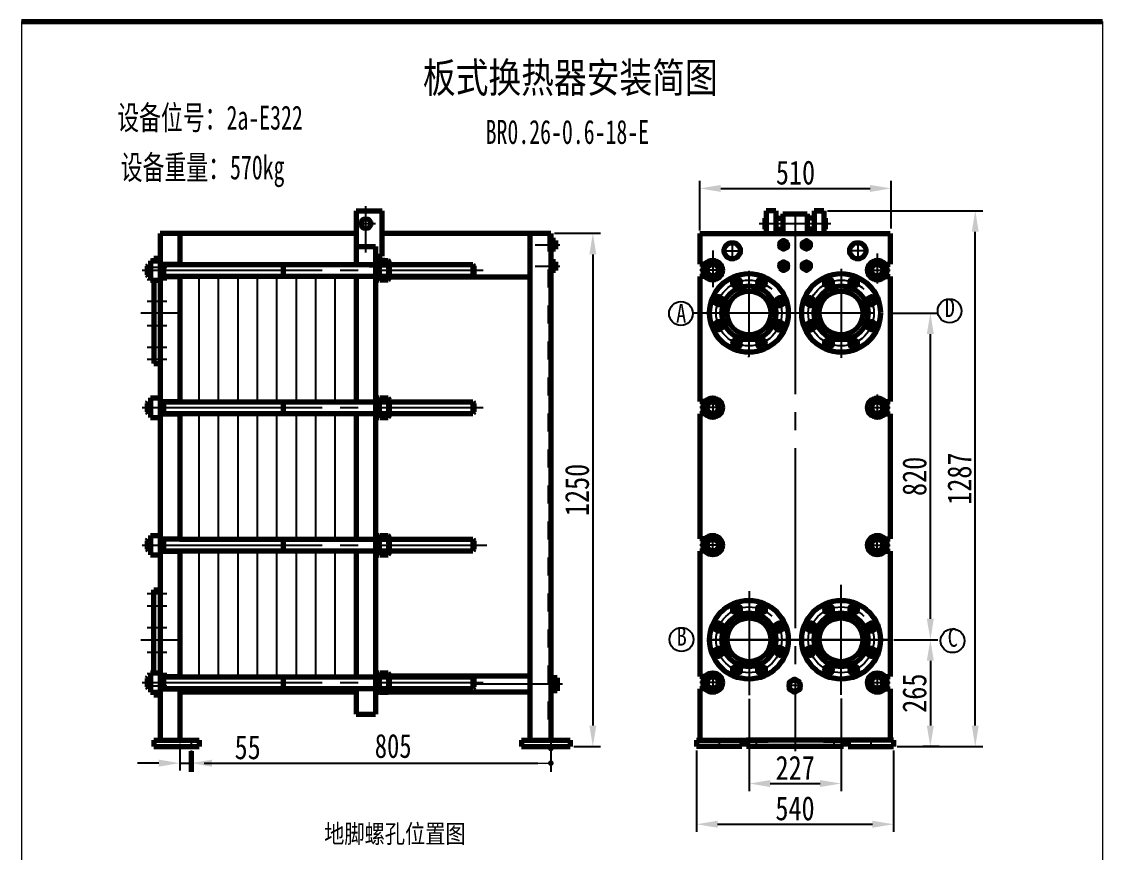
# Model space of a CAD drawing. Header units: millimetres. Extents: x -1351 to 1275, y 768 to 1047.
# Drawn here: x -203.1 to -23.1, y 903.5 to 1041.8 of the extents above; entities that cross this region are included whole.
import ezdxf

# ---------------------------------------------------------------- set-up
doc = ezdxf.new("R2010")
doc.units = ezdxf.units.MM
doc.linetypes.add('EB_DASH', pattern=[6, 3, -3])
doc.linetypes.add('EB_DASHDOT', pattern=[39, 30, -3, 3, -3])
doc.layers.get('0').update_dxf_attribs({"lineweight": 0})
for name, color, linetype, lineweight in [('CAXA0', 7, 'Continuous', 70), ('CAXA1', 1, 'EB_DASHDOT', 25), ('CAXA2', 6, 'EB_DASH', 25), ('CAXA4', 3, 'Continuous', 25)]:
    doc.layers.add(name, color=color, linetype=linetype, lineweight=lineweight)
doc.styles.add('HZTXT', font='TXT.SHX', dxfattribs={"width": 0.8, "bigfont": 'HZTXT.SHX'})
doc.styles.add('UserTxtStyle1', font='TXT.SHX', dxfattribs={"width": 0.75, "bigfont": 'HZTXT.SHX'})
doc.styles.add('标准', font='SIMFANG.TTF', dxfattribs={"width": 0.667})
doc.dimstyles.get("Standard").update_dxf_attribs({"dimtxt": 4, "dimasz": 3.5, "dimexe": 1.25, "dimexo": 0.625, "dimtad": 1, "dimdec": 4, "dimdsep": 46, "dimtxsty": 'HZTXT', "dimcen": 0, "dimclrd": 256, "dimclre": 256, "dimclrt": 256, "dimadec": 0, "dimazin": 0, "dimtfac": 1, "dimtdec": 4, "dimtmove": 0, "dimatfit": 3, "dimfxl": 0, "dimtolj": 1, "dimtzin": 0, "dimarcsym": 0})

# ---------------------------------------------------------------- blocks, each defined once
blk = doc.blocks.new('*D84')
at = {"lineweight": -2}
for p, q in [((-114.35, 1006.58), (-106.72, 1006.58)), ((-107.97, 1003.08), (-107.97, 924.59)), ((-111.11, 921.09), (-106.72, 921.09))]:
    blk.add_line(p, q, dxfattribs=at)
for points in [[(-108.55, 1003.08), (-107.39, 1003.08), (-107.97, 1006.58)], [(-108.55, 924.59), (-107.39, 924.59), (-107.97, 921.09)]]:
    blk.add_solid(points)
at = {"layer": 'Defpoints', "color": 0}
for p in [(-114.97, 1006.58), (-111.73, 921.09), (-107.97, 921.09)]:
    blk.add_point(p, dxfattribs=at)
at = {"insert": (-110.59, 963.84), "char_height": 4, "attachment_point": 5, "rotation": 90, "style": 'HZTXT'}
blk.add_mtext('\\A1;\\fFangSong_GB2312;1250', dxfattribs=at)
blk = doc.blocks.new('*D85')
at = {"lineweight": -2}
for p, q in [((-176.78, 921.55), (-176.78, 917.09)), ((-174.89, 920.47), (-174.89, 917.09)), ((-180.28, 918.34), (-183.78, 918.34)), ((-176.78, 918.34), (-174.89, 918.34)), ((-171.39, 918.34), (-163.03, 918.34))]:
    blk.add_line(p, q, dxfattribs=at)
for points in [[(-180.28, 918.92), (-180.28, 917.75), (-176.78, 918.34)], [(-171.39, 918.92), (-171.39, 917.75), (-174.89, 918.34)]]:
    blk.add_solid(points)
at = {"layer": 'Defpoints', "color": 0}
for p in [(-176.78, 922.17), (-174.89, 921.09), (-174.89, 918.34)]:
    blk.add_point(p, dxfattribs=at)
at = {"insert": (-165.46, 920.96), "char_height": 4, "attachment_point": 5, "style": 'HZTXT'}
blk.add_mtext('\\A1;{\\fFangSong_GB2312|b0|i0|c134|p0;55}', dxfattribs=at)
blk = doc.blocks.new('*D86')
at = {"lineweight": -2}
for p, q in [((-81.92, 929.03), (-81.92, 913.69)), ((-66.63, 929.08), (-66.63, 913.69)), ((-78.42, 914.94), (-70.13, 914.94))]:
    blk.add_line(p, q, dxfattribs=at)
for points in [[(-78.42, 915.52), (-78.42, 914.36), (-81.92, 914.94)], [(-70.13, 915.52), (-70.13, 914.36), (-66.63, 914.94)]]:
    blk.add_solid(points)
at = {"layer": 'Defpoints', "color": 0}
for p in [(-81.92, 929.65), (-66.63, 929.7), (-66.63, 914.94)]:
    blk.add_point(p, dxfattribs=at)
at = {"insert": (-74.27, 917.57), "char_height": 4, "attachment_point": 5, "style": 'HZTXT'}
blk.add_mtext('\\A1;\\fFangSong_GB2312;227', dxfattribs=at)
blk = doc.blocks.new('*D87')
at = {"lineweight": -2}
for p, q in [((-90.16, 1007.04), (-90.16, 1015.31)), ((-58.29, 1007.41), (-58.29, 1015.31)), ((-86.66, 1014.06), (-61.79, 1014.06))]:
    blk.add_line(p, q, dxfattribs=at)
for points in [[(-86.66, 1014.64), (-86.66, 1013.48), (-90.16, 1014.06)], [(-61.79, 1014.64), (-61.79, 1013.48), (-58.29, 1014.06)]]:
    blk.add_solid(points)
at = {"layer": 'Defpoints', "color": 0}
for p in [(-58.29, 1014.06), (-90.16, 1006.41), (-58.29, 1006.78)]:
    blk.add_point(p, dxfattribs=at)
at = {"insert": (-74.22, 1016.68), "char_height": 4, "attachment_point": 5, "style": 'HZTXT'}
blk.add_mtext('\\A1;\\fFangSong_GB2312;510', dxfattribs=at)
blk = doc.blocks.new('*D88')
at = {"lineweight": -2}
for p, q in [((-68.87, 1010.35), (-43.03, 1010.35)), ((-44.28, 924.59), (-44.28, 1006.85)), ((-57.28, 921.09), (-43.03, 921.09))]:
    blk.add_line(p, q, dxfattribs=at)
for points in [[(-44.86, 1006.85), (-43.7, 1006.85), (-44.28, 1010.35)], [(-44.86, 924.59), (-43.7, 924.59), (-44.28, 921.09)]]:
    blk.add_solid(points)
at = {"layer": 'Defpoints', "color": 0}
for p in [(-69.49, 1010.35), (-44.28, 1010.35), (-57.9, 921.09)]:
    blk.add_point(p, dxfattribs=at)
at = {"insert": (-46.9, 965.72), "char_height": 4, "attachment_point": 5, "rotation": 90, "style": 'HZTXT'}
blk.add_mtext('\\A1;\\fFangSong_GB2312;1287', dxfattribs=at)
blk = doc.blocks.new('*D89')
at = {"lineweight": -2}
for p, q in [((-90.7, 920.47), (-90.7, 906.91)), ((-57.9, 920.47), (-57.9, 906.91)), ((-87.2, 908.16), (-61.4, 908.16))]:
    blk.add_line(p, q, dxfattribs=at)
for points in [[(-87.2, 908.74), (-87.2, 907.58), (-90.7, 908.16)], [(-61.4, 908.74), (-61.4, 907.58), (-57.9, 908.16)]]:
    blk.add_solid(points)
at = {"layer": 'Defpoints', "color": 0}
for p in [(-90.7, 921.09), (-57.9, 921.09), (-57.9, 908.16)]:
    blk.add_point(p, dxfattribs=at)
at = {"insert": (-74.3, 910.79), "char_height": 4, "attachment_point": 5, "style": 'HZTXT'}
blk.add_mtext('\\A1;\\fFangSong_GB2312;540', dxfattribs=at)
blk = doc.blocks.new('*D90')
at = {"lineweight": -2}
for p, q in [((-52.61, 938.88), (-50.51, 938.88)), ((-51.76, 935.38), (-51.76, 924.59)), ((-50.28, 921.09), (-53.01, 921.09))]:
    blk.add_line(p, q, dxfattribs=at)
for points in [[(-52.35, 935.38), (-51.18, 935.38), (-51.76, 938.88)], [(-52.35, 924.59), (-51.18, 924.59), (-51.76, 921.09)]]:
    blk.add_solid(points)
at = {"layer": 'Defpoints', "color": 0}
for p in [(-53.24, 938.88), (-51.76, 921.09), (-49.66, 921.09)]:
    blk.add_point(p, dxfattribs=at)
at = {"insert": (-54.39, 929.99), "char_height": 4, "attachment_point": 5, "rotation": 90, "style": 'HZTXT'}
blk.add_mtext('\\A1;\\fFangSong_GB2312;265', dxfattribs=at)
blk = doc.blocks.new('*D91')
at = {"lineweight": -2}
for p, q in [((-58.81, 993.31), (-50.51, 993.31)), ((-51.76, 942.38), (-51.76, 989.81)), ((-57.82, 938.88), (-50.51, 938.88))]:
    blk.add_line(p, q, dxfattribs=at)
for points in [[(-52.35, 989.81), (-51.18, 989.81), (-51.76, 993.31)], [(-52.35, 942.38), (-51.18, 942.38), (-51.76, 938.88)]]:
    blk.add_solid(points)
at = {"layer": 'Defpoints', "color": 0}
for p in [(-59.44, 993.31), (-51.76, 993.31), (-58.44, 938.88)]:
    blk.add_point(p, dxfattribs=at)
at = {"insert": (-54.39, 966.1), "char_height": 4, "attachment_point": 5, "rotation": 90, "style": 'HZTXT'}
blk.add_mtext('\\A1;\\fFangSong_GB2312;820', dxfattribs=at)

msp = doc.modelspace()

# ---------------------------------------------------------------- linework, layer by layer
at = {"color": 7}
for p, q in [((-203.10801, 1041.84289), (-203.10801, 770.84289)), ((-23.10801, 1041.84289), (-23.10801, 770.84289)), ((-117.13409, 918.34164), (-114.97409, 918.34164))]:
    msp.add_line(p, q, dxfattribs=at)
at = {"layer": 'CAXA0', "color": 0, "linetype": 'Continuous', "lineweight": 70}
for p, q in [((-203.10801, 1041.84289), (-23.10801, 1041.84289)), ((-147.39025, 1010.35029), (-147.39025, 1001.4146)), ((-147.39025, 1010.35029), (-143.07025, 1010.35029)), ((-143.07025, 1002.79029), (-143.07025, 1010.35029)), ((-79.10675, 1010.35029), (-79.10675, 1006.57029)), ((-77.48675, 1010.35029), (-79.10675, 1010.35029)), ((-77.48675, 1010.35029), (-79.10675, 1010.35029)), ((-77.48675, 1010.35029), (-77.48675, 1006.57029)), ((-76.3179, 1009.81029), (-76.3179, 1006.57029)), ((-76.3179, 1009.81029), (-72.28361, 1009.81029)), ((-72.28361, 1009.81029), (-72.28361, 1006.57029)), ((-71.11475, 1010.35029), (-71.11475, 1006.57029)), ((-71.11475, 1010.35029), (-69.49475, 1010.35029)), ((-69.49475, 1010.35029), (-71.11475, 1010.35029)), ((-69.49475, 1010.35029), (-69.49475, 1006.57029)), ((-79.33662, 1009.10962), (-79.33662, 1007.27096)), ((-79.33662, 1009.10962), (-79.10675, 1009.10962)), ((-77.48675, 1009.10962), (-76.3179, 1009.10962)), ((-71.11475, 1009.10962), (-72.28361, 1009.10962)), ((-69.26489, 1009.10962), (-69.49475, 1009.10962)), ((-69.26489, 1009.10962), (-69.26489, 1007.27096)), ((-180.02055, 1006.57895), (-180.02055, 966.0986)), ((-147.39025, 1006.57895), (-180.02055, 1006.57895)), ((-176.78055, 1006.57895), (-176.78055, 1001.4146)), ((-126.22202, 1006.57895), (-143.07025, 1006.57895)), ((-114.97409, 1006.57895), (-126.22202, 1006.57895)), ((-118.48409, 1006.57895), (-118.48409, 966.0986)), ((-114.97409, 1006.57895), (-114.97409, 966.0986)), ((-90.15736, 1006.57895), (-58.44415, 1006.57895)), ((-90.15736, 1006.57895), (-90.15736, 1001.4686)), ((-90.15736, 1006.57895), (-90.15736, 1001.4686)), ((-79.33662, 1007.27096), (-79.10675, 1007.27096)), ((-79.10675, 1006.57029), (-69.49475, 1006.57029)), ((-77.48675, 1007.27096), (-76.3179, 1007.27096)), ((-71.11475, 1007.27096), (-72.28361, 1007.27096)), ((-69.26489, 1007.27096), (-69.49475, 1007.27096)), ((-58.44415, 1006.57895), (-58.44415, 1001.4686)), ((-58.44415, 1006.57895), (-58.44415, 1001.4686)), ((-147.39025, 1004.41029), (-144.15025, 1004.41029)), ((-144.15025, 1004.41029), (-144.15025, 966.0986)), ((-114.70409, 1005.65113), (-114.97409, 1005.65113)), ((-114.70409, 1005.65113), (-114.70409, 1003.66393)), ((-114.16409, 1005.38113), (-114.70409, 1005.38113)), ((-114.16409, 1005.01933), (-114.70409, 1005.01933)), ((-114.16409, 1005.38113), (-114.16409, 1003.93393)), ((-144.15025, 1002.79029), (-143.07025, 1002.79029)), ((-114.70409, 1003.66393), (-114.97409, 1003.66393)), ((-114.16409, 1004.29573), (-114.70409, 1004.29573)), ((-114.16409, 1003.93393), (-114.70409, 1003.93393)), ((-182.18055, 1001.0906), (-182.01855, 1001.3606)), ((-182.18055, 1001.0906), (-182.18055, 999.6866)), ((-182.01855, 1001.3606), (-181.64055, 1001.3606)), ((-182.01855, 1001.3606), (-182.01855, 999.4166)), ((-181.64055, 1002.0086), (-181.64055, 998.7686)), ((-181.64055, 1002.0086), (-180.02055, 1002.0086)), ((-181.10055, 1002.4406), (-181.10055, 1002.0086)), ((-181.10055, 1002.4406), (-180.02055, 1002.4406)), ((-180.02055, 1001.4686), (-176.78055, 1001.4686)), ((-179.48055, 1001.4146), (-155.442, 1001.4146)), ((-179.48055, 1001.4146), (-179.48055, 999.3626)), ((-176.78055, 1001.4146), (-155.442, 1001.4146)), ((-159.56063, 1001.4146), (-159.56063, 999.4706)), ((-155.442, 1001.4146), (-144.15025, 1001.4146)), ((-155.442, 1001.4146), (-144.15025, 1001.4146)), ((-143.07025, 1002.4946), (-144.15025, 1002.4946)), ((-144.15025, 1002.0626), (-143.61025, 1002.0626)), ((-143.61025, 1002.0626), (-143.61025, 998.8226)), ((-143.44825, 1002.0626), (-142.04425, 1002.0626)), ((-143.44825, 1001.4146), (-142.25169, 1001.4146)), ((-143.44825, 1001.4146), (-142.04425, 1001.4146)), ((-143.44825, 1001.4146), (-142.04425, 1001.4146)), ((-143.44825, 1001.4146), (-142.04425, 1001.4146)), ((-143.07025, 1002.4946), (-143.07025, 1002.0626)), ((-141.88225, 1001.7386), (-141.88225, 999.1466)), ((-141.88225, 1001.4146), (-127.97925, 1001.4146)), ((-141.88225, 1001.4146), (-140.60055, 1001.4146)), ((-141.88225, 1001.4146), (-140.60055, 1001.4146)), ((-127.97925, 1001.4146), (-127.97925, 999.4706)), ((-127.97925, 1001.4146), (-127.81725, 1001.1446)), ((-127.81725, 1001.1446), (-127.81725, 999.7406)), ((-114.70409, 1002.115), (-114.97409, 1002.115)), ((-114.70409, 1002.115), (-114.70409, 1000.1278)), ((-114.16409, 1001.845), (-114.70409, 1001.845)), ((-114.16409, 1001.4832), (-114.70409, 1001.4832)), ((-114.16409, 1001.845), (-114.16409, 1000.3978)), ((-89.25105, 1001.4686), (-90.15736, 1001.4686)), ((-59.35046, 1001.4686), (-58.44415, 1001.4686)), ((-182.18055, 999.6866), (-182.01855, 999.4166)), ((-182.01855, 999.4166), (-181.64055, 999.4166)), ((-180.02055, 999.4166), (-176.78055, 999.4166)), ((-179.48055, 999.4706), (-155.442, 999.4706)), ((-176.78055, 999.4706), (-176.78055, 978.52121)), ((-158.45169, 999.4706), (-144.15025, 999.4706)), ((-147.39025, 999.4706), (-147.39025, 978.52121)), ((-143.44825, 999.4706), (-142.04425, 999.4706)), ((-141.88225, 999.4706), (-127.97925, 999.4706)), ((-126.22202, 999.25966), (-141.88225, 999.25966)), ((-127.81725, 999.7406), (-127.97925, 999.4706)), ((-118.48409, 999.25966), (-126.22202, 999.25966)), ((-114.70409, 1000.1278), (-114.97409, 1000.1278)), ((-114.16409, 1000.7596), (-114.70409, 1000.7596)), ((-114.16409, 1000.3978), (-114.70409, 1000.3978)), ((-90.15736, 999.4166), (-90.15736, 984.2966)), ((-90.15736, 999.4166), (-90.15736, 978.5726)), ((-89.25105, 999.4166), (-90.15736, 999.4166)), ((-59.35046, 999.4166), (-58.44415, 999.4166)), ((-58.44415, 999.4166), (-58.44415, 978.5726)), ((-58.44415, 999.4166), (-58.44415, 984.2966)), ((-181.64055, 998.7686), (-180.02055, 998.7686)), ((-181.10055, 998.7686), (-181.10055, 984.8906)), ((-144.15025, 998.8226), (-143.61025, 998.8226)), ((-143.44825, 998.8226), (-142.04425, 998.8226)), ((-181.10055, 984.8906), (-180.02055, 984.8906)), ((-182.18055, 978.25121), (-182.01855, 978.52121)), ((-182.18055, 978.25121), (-182.18055, 976.84721)), ((-182.01855, 978.52121), (-182.01855, 976.57721)), ((-182.01855, 978.52121), (-181.64055, 978.52121)), ((-181.64055, 979.16921), (-180.02055, 979.16921)), ((-181.64055, 979.16921), (-181.64055, 975.92921)), ((-180.02055, 978.57521), (-176.78055, 978.57521)), ((-179.48055, 978.57521), (-179.48055, 976.52321)), ((-179.48055, 978.52121), (-155.442, 978.52121)), ((-159.56063, 978.52121), (-159.56063, 976.57721)), ((-158.45169, 978.52121), (-144.15025, 978.52121)), ((-155.442, 978.52121), (-144.15025, 978.52121)), ((-144.15025, 979.16921), (-143.61025, 979.16921)), ((-143.61025, 979.16921), (-143.61025, 975.92921)), ((-143.44825, 979.16921), (-142.04425, 979.16921)), ((-143.44825, 978.52121), (-142.04425, 978.52121)), ((-143.44825, 978.52121), (-142.04425, 978.52121)), ((-143.44825, 978.52121), (-142.04425, 978.52121)), ((-141.88225, 978.84521), (-141.88225, 976.25321)), ((-141.88225, 978.52121), (-127.97925, 978.52121)), ((-141.88225, 978.52121), (-139.242, 978.52121)), ((-127.97925, 978.52121), (-127.81725, 978.25121)), ((-127.97925, 978.52121), (-127.97925, 976.57721)), ((-127.81725, 978.25121), (-127.81725, 976.84721)), ((-89.25105, 978.5726), (-90.15736, 978.5726)), ((-59.35046, 978.5726), (-58.44415, 978.5726)), ((-182.18055, 976.84721), (-182.01855, 976.57721)), ((-182.01855, 976.57721), (-181.64055, 976.57721)), ((-181.64055, 975.92921), (-180.02055, 975.92921)), ((-180.02055, 976.52321), (-176.78055, 976.52321)), ((-179.48055, 976.57721), (-155.442, 976.57721)), ((-176.78055, 976.57721), (-176.78055, 955.6226)), ((-158.45169, 976.57721), (-144.15025, 976.57721)), ((-147.39025, 976.57721), (-147.39025, 955.6226)), ((-144.15025, 975.92921), (-143.61025, 975.92921)), ((-143.44825, 976.57721), (-142.04425, 976.57721)), ((-143.44825, 976.57721), (-142.04425, 976.57721)), ((-143.44825, 975.92921), (-142.04425, 975.92921)), ((-141.88225, 976.57721), (-127.97925, 976.57721)), ((-127.81725, 976.84721), (-127.97925, 976.57721)), ((-89.25105, 976.5206), (-90.15736, 976.5206)), ((-90.15736, 976.5206), (-90.15736, 955.6766)), ((-59.35046, 976.5206), (-58.44415, 976.5206)), ((-58.44415, 976.5206), (-58.44415, 955.6766)), ((-180.02055, 966.0986), (-180.02055, 922.1732)), ((-144.15025, 966.0986), (-144.15025, 926.4932)), ((-118.48409, 966.0986), (-118.48409, 922.1732)), ((-114.97409, 966.0986), (-114.97409, 922.1732)), ((-181.64055, 956.2706), (-180.02055, 956.2706)), ((-181.64055, 956.2706), (-181.64055, 953.0306)), ((-144.15025, 956.2706), (-143.61025, 956.2706)), ((-143.61025, 956.2706), (-143.61025, 953.0306)), ((-143.44825, 956.2706), (-142.04425, 956.2706)), ((-141.88225, 955.9466), (-141.88225, 953.3546)), ((-182.18055, 955.3526), (-182.01855, 955.6226)), ((-182.18055, 955.3526), (-182.18055, 953.9486)), ((-182.01855, 955.6226), (-181.64055, 955.6226)), ((-182.01855, 955.6226), (-182.01855, 953.6786)), ((-180.02055, 955.6766), (-176.78055, 955.6766)), ((-179.48055, 955.6766), (-179.48055, 953.6246)), ((-176.78055, 955.6226), (-155.442, 955.6226)), ((-159.56063, 955.6226), (-159.56063, 953.6786)), ((-158.45169, 955.6226), (-144.15025, 955.6226)), ((-155.442, 955.6226), (-144.15025, 955.6226)), ((-143.44825, 955.6226), (-142.04425, 955.6226)), ((-143.44825, 955.6226), (-142.04425, 955.6226)), ((-141.88225, 955.6226), (-127.97925, 955.6226)), ((-141.88225, 955.6226), (-139.242, 955.6226)), ((-127.97925, 955.6226), (-127.81725, 955.3526)), ((-127.97925, 955.6226), (-127.97925, 953.6786)), ((-127.81725, 955.3526), (-127.81725, 953.9486)), ((-89.25105, 955.6766), (-90.15736, 955.6766)), ((-59.35046, 955.6766), (-58.44415, 955.6766)), ((-182.18055, 953.9486), (-182.01855, 953.6786)), ((-182.01855, 953.6786), (-181.64055, 953.6786)), ((-181.64055, 953.0306), (-180.02055, 953.0306)), ((-180.02055, 953.6246), (-176.78055, 953.6246)), ((-179.48055, 953.6786), (-155.442, 953.6786)), ((-176.78055, 953.6786), (-176.78055, 932.7266)), ((-158.45169, 953.6786), (-144.15025, 953.6786)), ((-147.39025, 953.6786), (-147.39025, 932.7266)), ((-144.15025, 953.0306), (-143.61025, 953.0306)), ((-143.45386, 953.6786), (-142.04425, 953.6786)), ((-143.44825, 953.6786), (-142.04425, 953.6786)), ((-143.44825, 953.0306), (-142.04425, 953.0306)), ((-141.88225, 953.6786), (-127.97925, 953.6786)), ((-127.81725, 953.9486), (-127.97925, 953.6786)), ((-89.25105, 953.6246), (-90.15736, 953.6246)), ((-90.15736, 953.6246), (-90.15736, 932.7806)), ((-59.35046, 953.6246), (-58.44415, 953.6246)), ((-58.44415, 953.6246), (-58.44415, 932.7806)), ((-181.10055, 933.3746), (-181.10055, 947.1986)), ((-181.10055, 947.1986), (-180.02055, 947.1986)), ((-182.18055, 932.4566), (-182.01855, 932.7266)), ((-182.18055, 932.4566), (-182.18055, 931.0526)), ((-182.01855, 932.7266), (-181.64055, 932.7266)), ((-182.01855, 932.7266), (-182.01855, 930.7826)), ((-181.64055, 933.3746), (-181.64055, 930.1346)), ((-181.64055, 933.3746), (-180.02055, 933.3746)), ((-180.02055, 932.7806), (-176.78055, 932.7806)), ((-179.48055, 932.7806), (-179.48055, 930.7286)), ((-179.48055, 932.7266), (-155.442, 932.7266)), ((-176.78055, 932.7266), (-155.442, 932.7266)), ((-159.56063, 932.7266), (-159.56063, 930.7826)), ((-158.45169, 932.7266), (-144.15025, 932.7266)), ((-158.45169, 932.7266), (-144.15025, 932.7266)), ((-156.55094, 932.7266), (-156.55094, 932.5412)), ((-144.15025, 933.3746), (-143.61025, 933.3746)), ((-143.61025, 933.3746), (-143.61025, 930.1346)), ((-143.44825, 933.3746), (-142.04425, 933.3746)), ((-143.44825, 932.7266), (-142.04425, 932.7266)), ((-141.88225, 933.0506), (-141.88225, 930.4586)), ((-126.22202, 932.8382), (-141.88225, 932.8382)), ((-141.88225, 932.7266), (-127.97925, 932.7266)), ((-127.97925, 932.7266), (-127.97925, 930.7826)), ((-127.97925, 932.7266), (-127.81725, 932.4566)), ((-127.81725, 932.4566), (-127.81725, 931.0526)), ((-118.48409, 932.8382), (-126.22202, 932.8382)), ((-118.48409, 932.8382), (-122.98738, 932.8382)), ((-114.70409, 932.8382), (-114.97409, 932.8382)), ((-114.70409, 932.8382), (-114.70409, 930.1382)), ((-113.89409, 932.5682), (-114.70409, 932.5682)), ((-113.89409, 932.5682), (-113.89409, 930.4082)), ((-89.25105, 932.7806), (-90.15736, 932.7806)), ((-59.35046, 932.7806), (-58.44415, 932.7806)), ((-182.18055, 931.0526), (-182.01855, 930.7826)), ((-182.01855, 930.7826), (-181.64055, 930.7826)), ((-180.02055, 930.7286), (-176.78055, 930.7286)), ((-179.48055, 930.7826), (-155.442, 930.7826)), ((-176.78055, 930.7826), (-176.78055, 922.1732)), ((-158.45169, 930.7826), (-144.15025, 930.7826)), ((-147.39025, 930.7826), (-147.39025, 930.1382)), ((-147.39025, 930.7826), (-147.39025, 926.4932)), ((-143.44825, 930.7826), (-142.04425, 930.7826)), ((-141.88225, 930.7826), (-127.97925, 930.7826)), ((-127.81725, 931.0526), (-127.97925, 930.7826)), ((-113.89409, 932.0282), (-114.70409, 932.0282)), ((-113.89409, 930.9482), (-114.70409, 930.9482)), ((-90.15736, 930.7286), (-90.15736, 922.1732)), ((-89.25105, 930.7286), (-90.15736, 930.7286)), ((-59.35046, 930.7286), (-58.44415, 930.7286)), ((-58.44415, 930.7286), (-58.44415, 922.1732)), ((-181.64055, 930.1346), (-180.02055, 930.1346)), ((-181.10055, 929.7026), (-181.10055, 930.1346)), ((-181.10055, 929.7026), (-180.02055, 929.7026)), ((-147.39025, 930.1382), (-176.78055, 930.1382)), ((-142.25169, 930.1382), (-144.15025, 930.1382)), ((-144.15025, 930.1346), (-143.61025, 930.1346)), ((-143.44825, 930.1346), (-142.04425, 930.1346)), ((-126.22202, 930.1382), (-142.03952, 930.1382)), ((-118.48409, 930.1382), (-126.22202, 930.1382)), ((-114.70409, 930.1382), (-114.97409, 930.1382)), ((-113.89409, 930.4082), (-114.70409, 930.4082)), ((-147.39025, 926.4932), (-144.15025, 926.4932)), ((-181.10055, 922.1732), (-181.10055, 921.0932)), ((-181.10055, 922.1732), (-173.54055, 922.1732)), ((-173.54055, 922.1732), (-173.54055, 921.0932)), ((-119.83409, 922.1732), (-111.73409, 922.1732)), ((-119.83409, 922.1732), (-119.83409, 921.0932)), ((-111.73409, 922.1732), (-111.73409, 921.0932)), ((-90.69736, 922.1732), (-90.69736, 921.0932)), ((-90.69736, 922.1732), (-78.76336, 922.1732)), ((-83.13736, 922.1732), (-83.13736, 921.0932)), ((-57.90415, 922.1732), (-82.40075, 922.1732)), ((-82.40075, 922.1732), (-82.40075, 921.0932)), ((-82.40075, 922.1732), (-79.02575, 922.1732)), ((-69.57575, 922.1732), (-66.20075, 922.1732)), ((-66.20075, 922.1732), (-66.20075, 921.0932)), ((-65.46415, 922.1732), (-65.46415, 921.0932)), ((-57.90415, 922.1732), (-57.90415, 921.0932)), ((-181.10055, 921.0932), (-173.54055, 921.0932)), ((-174.89055, 920.33832), (-174.89055, 916.90164)), ((-119.83409, 921.0932), (-111.73409, 921.0932)), ((-83.13736, 921.0932), (-90.69736, 921.0932)), ((-66.20075, 921.0932), (-82.40075, 921.0932)), ((-65.46415, 921.0932), (-57.90415, 921.0932))]:
    msp.add_line(p, q, dxfattribs=at)
at = {"layer": 'CAXA0', "color": 0, "linetype": 'Continuous'}
for points in [[(-75.5641, 1005.01933), (-76.19075, 1005.38113), (-76.81741, 1005.01933), (-76.81741, 1004.29573), (-76.19075, 1003.93393), (-75.5641, 1004.29573), (-75.5641, 1005.01933)], [(-71.7841, 1004.29573), (-72.41075, 1003.93393), (-73.03741, 1004.29573), (-73.03741, 1005.01933), (-72.41075, 1005.38113), (-71.7841, 1005.01933), (-71.7841, 1004.29573)], [(-76.81741, 1000.7596), (-76.19075, 1000.3978), (-75.5641, 1000.7596), (-75.5641, 1001.4832), (-76.19075, 1001.845), (-76.81741, 1001.4832), (-76.81741, 1000.7596)], [(-71.7841, 1000.7596), (-72.41075, 1000.3978), (-73.03741, 1000.7596), (-73.03741, 1001.4832), (-72.41075, 1001.845), (-71.7841, 1001.4832), (-71.7841, 1000.7596)], [(-84.67666, 998.71269), (-84.67666, 998.01121), (-84.06916, 997.66046), (-83.46166, 998.01121), (-83.46166, 998.71269), (-84.06916, 999.06343), (-84.67666, 998.71269)], [(-80.49776, 998.70476), (-80.49776, 998.00328), (-79.89026, 997.65254), (-79.28276, 998.00328), (-79.28276, 998.70476), (-79.89026, 999.0555), (-80.49776, 998.70476)], [(-68.10375, 998.70476), (-68.10375, 998.00328), (-68.71125, 997.65254), (-69.31875, 998.00328), (-69.31875, 998.70476), (-68.71125, 999.0555), (-68.10375, 998.70476)], [(-63.92484, 998.71269), (-63.92484, 998.01121), (-64.53234, 997.66046), (-65.13984, 998.01121), (-65.13984, 998.71269), (-64.53234, 999.06343), (-63.92484, 998.71269)], [(-87.65934, 995.73553), (-87.65934, 995.03405), (-87.05184, 994.68331), (-86.44434, 995.03405), (-86.44434, 995.73553), (-87.05184, 996.08627), (-87.65934, 995.73553)], [(-77.44734, 995.56896), (-77.44734, 994.86748), (-76.83984, 994.51674), (-76.23234, 994.86748), (-76.23234, 995.56896), (-76.83984, 995.9197), (-77.44734, 995.56896)], [(-71.15417, 995.56896), (-71.15417, 994.86748), (-71.76167, 994.51674), (-72.36917, 994.86748), (-72.36917, 995.56896), (-71.76167, 995.9197), (-71.15417, 995.56896)], [(-60.94217, 995.73553), (-60.94217, 995.03405), (-61.54967, 994.68331), (-62.15717, 995.03405), (-62.15717, 995.73553), (-61.54967, 996.08627), (-60.94217, 995.73553)], [(-87.65723, 991.55195), (-87.65723, 990.85047), (-87.04973, 990.49973), (-86.44223, 990.85047), (-86.44223, 991.55195), (-87.04973, 991.90269), (-87.65723, 991.55195)], [(-77.54765, 991.52493), (-77.54765, 990.82345), (-76.94015, 990.47271), (-76.33265, 990.82345), (-76.33265, 991.52493), (-76.94015, 991.87567), (-77.54765, 991.52493)], [(-71.05385, 991.52493), (-71.05385, 990.82345), (-71.66135, 990.47271), (-72.26885, 990.82345), (-72.26885, 991.52493), (-71.66135, 991.87567), (-71.05385, 991.52493)], [(-60.94428, 991.55195), (-60.94428, 990.85047), (-61.55178, 990.49973), (-62.15928, 990.85047), (-62.15928, 991.55195), (-61.55178, 991.90269), (-60.94428, 991.55195)], [(-84.67551, 988.57942), (-84.67551, 987.87794), (-84.06801, 987.5272), (-83.46051, 987.87794), (-83.46051, 988.57942), (-84.06801, 988.93016), (-84.67551, 988.57942)], [(-80.50964, 988.58291), (-80.50964, 987.88143), (-79.90214, 987.53068), (-79.29464, 987.88143), (-79.29464, 988.58291), (-79.90214, 988.93365), (-80.50964, 988.58291)], [(-68.09187, 988.58291), (-68.09187, 987.88143), (-68.69937, 987.53068), (-69.30687, 987.88143), (-69.30687, 988.58291), (-68.69937, 988.93365), (-68.09187, 988.58291)], [(-63.926, 988.57942), (-63.926, 987.87794), (-64.5335, 987.5272), (-65.141, 987.87794), (-65.141, 988.57942), (-64.5335, 988.93016), (-63.926, 988.57942)], [(-84.67551, 943.61778), (-84.67551, 944.31926), (-84.06801, 944.67), (-83.46051, 944.31926), (-83.46051, 943.61778), (-84.06801, 943.26704), (-84.67551, 943.61778)], [(-80.50964, 943.6143), (-80.50964, 944.31578), (-79.90214, 944.66652), (-79.29464, 944.31578), (-79.29464, 943.6143), (-79.90214, 943.26356), (-80.50964, 943.6143)], [(-68.09187, 943.6143), (-68.09187, 944.31578), (-68.69937, 944.66652), (-69.30687, 944.31578), (-69.30687, 943.6143), (-68.69937, 943.26356), (-68.09187, 943.6143)], [(-63.926, 943.61778), (-63.926, 944.31926), (-64.5335, 944.67), (-65.141, 944.31926), (-65.141, 943.61778), (-64.5335, 943.26704), (-63.926, 943.61778)], [(-87.65723, 940.64526), (-87.65723, 941.34674), (-87.04973, 941.69748), (-86.44223, 941.34674), (-86.44223, 940.64526), (-87.04973, 940.29452), (-87.65723, 940.64526)], [(-77.54765, 940.67227), (-77.54765, 941.37376), (-76.94015, 941.7245), (-76.33265, 941.37376), (-76.33265, 940.67227), (-76.94015, 940.32153), (-77.54765, 940.67227)], [(-71.05385, 940.67227), (-71.05385, 941.37376), (-71.66135, 941.7245), (-72.26885, 941.37376), (-72.26885, 940.67227), (-71.66135, 940.32153), (-71.05385, 940.67227)], [(-60.94428, 940.64526), (-60.94428, 941.34674), (-61.55178, 941.69748), (-62.15928, 941.34674), (-62.15928, 940.64526), (-61.55178, 940.29452), (-60.94428, 940.64526)], [(-87.65934, 936.46167), (-87.65934, 937.16315), (-87.05184, 937.51389), (-86.44434, 937.16315), (-86.44434, 936.46167), (-87.05184, 936.11093), (-87.65934, 936.46167)], [(-77.44734, 936.62825), (-77.44734, 937.32973), (-76.83984, 937.68047), (-76.23234, 937.32973), (-76.23234, 936.62825), (-76.83984, 936.27751), (-77.44734, 936.62825)], [(-71.15417, 936.62825), (-71.15417, 937.32973), (-71.76167, 937.68047), (-72.36917, 937.32973), (-72.36917, 936.62825), (-71.76167, 936.27751), (-71.15417, 936.62825)], [(-60.94217, 936.46167), (-60.94217, 937.16315), (-61.54967, 937.51389), (-62.15717, 937.16315), (-62.15717, 936.46167), (-61.54967, 936.11093), (-60.94217, 936.46167)], [(-84.67666, 933.48452), (-84.67666, 934.186), (-84.06916, 934.53674), (-83.46166, 934.186), (-83.46166, 933.48452), (-84.06916, 933.13378), (-84.67666, 933.48452)], [(-80.49776, 933.49244), (-80.49776, 934.19392), (-79.89026, 934.54466), (-79.28276, 934.19392), (-79.28276, 933.49244), (-79.89026, 933.1417), (-80.49776, 933.49244)], [(-68.10375, 933.49244), (-68.10375, 934.19392), (-68.71125, 934.54466), (-69.31875, 934.19392), (-69.31875, 933.49244), (-68.71125, 933.1417), (-68.10375, 933.49244)], [(-63.8895, 933.53161), (-63.8895, 934.23309), (-64.497, 934.58383), (-65.1045, 934.23309), (-65.1045, 933.53161), (-64.497, 933.18087), (-63.8895, 933.53161)], [(-73.4231, 931.78566), (-74.35841, 932.32566), (-75.29371, 931.78566), (-75.29371, 930.70566), (-74.35841, 930.16566), (-73.4231, 930.70566), (-73.4231, 931.78566)]]:
    msp.add_lwpolyline(points, dxfattribs=at)
at = {"layer": 'CAXA0', "color": 0, "linetype": 'Continuous', "lineweight": 70}
for centre, radius in [((-145.77025, 1008.19029), 0.81), ((-84.75736, 1003.67155), 1.35), ((-76.19075, 1004.65753), 0.62666), ((-72.41075, 1004.65753), 0.62666), ((-63.84415, 1003.67155), 1.35), ((-87.99736, 1000.4426), 1.62), ((-87.99736, 1000.4426), 0.972), ((-76.19075, 1001.1214), 0.62666), ((-72.41075, 1001.1214), 0.62666), ((-60.60415, 1000.4426), 1.62), ((-60.60415, 1000.4426), 0.972), ((-81.97505, 993.3146), 6.55209), ((-66.62646, 993.3146), 6.55209), ((-81.97505, 993.3146), 4.4955), ((-84.06916, 998.36195), 0.6075), ((-79.89026, 998.35402), 0.6075), ((-66.62646, 993.3146), 4.4955), ((-68.71125, 998.35402), 0.6075), ((-64.53234, 998.36195), 0.6075), ((-87.05184, 995.38479), 0.6075), ((-81.97505, 993.3146), 3.645), ((-76.83984, 995.21822), 0.6075), ((-71.76167, 995.21822), 0.6075), ((-66.62646, 993.3146), 3.645), ((-61.54967, 995.38479), 0.6075), ((-87.04973, 991.20121), 0.6075), ((-61.55178, 991.20121), 0.6075), ((-76.94015, 991.17419), 0.6075), ((-71.66135, 991.17419), 0.6075), ((-84.06801, 988.22868), 0.6075), ((-79.90214, 988.23217), 0.6075), ((-68.69937, 988.23217), 0.6075), ((-64.5335, 988.22868), 0.6075), ((-87.99736, 977.5466), 1.62), ((-87.99736, 977.5466), 0.972), ((-60.60415, 977.5466), 1.62), ((-60.60415, 977.5466), 0.972), ((-87.99736, 954.6506), 1.62), ((-60.60415, 954.6506), 1.62), ((-87.99736, 954.6506), 0.972), ((-60.60415, 954.6506), 0.972), ((-81.97505, 938.8826), 6.55209), ((-66.62646, 938.8826), 6.55209), ((-81.97505, 938.8826), 4.4955), ((-84.06801, 943.96852), 0.6075), ((-79.90214, 943.96504), 0.6075), ((-66.62646, 938.8826), 4.4955), ((-68.69937, 943.96504), 0.6075), ((-64.5335, 943.96852), 0.6075), ((-87.04973, 940.996), 0.6075), ((-81.97505, 938.8826), 3.645), ((-76.94015, 941.02301), 0.6075), ((-71.66135, 941.02301), 0.6075), ((-66.62646, 938.8826), 3.645), ((-61.55178, 940.996), 0.6075), ((-87.05184, 936.81241), 0.6075), ((-76.83984, 936.97899), 0.6075), ((-71.76167, 936.97899), 0.6075), ((-61.54967, 936.81241), 0.6075), ((-84.06916, 933.83526), 0.6075), ((-79.89026, 933.84318), 0.6075), ((-68.71125, 933.84318), 0.6075), ((-64.497, 933.88235), 0.6075), ((-87.99736, 931.7546), 1.62), ((-87.99736, 931.7546), 0.972), ((-60.60415, 931.7546), 1.62), ((-60.60415, 931.7546), 0.972), ((-74.35841, 931.24566), 0.93531)]:
    msp.add_circle(centre, radius, dxfattribs=at)
for centre, radius, start, end in [((-143.20525, 1001.7386), 0.405, 126.8698976, 233.1301024), ((-140.61325, 1000.4426), 2.997, 161.0753556, 198.9246444), ((-142.28725, 1001.7386), 0.405, 306.8698976, 53.1301024), ((-144.87925, 1000.4426), 2.997, 341.0753556, 18.9246444), ((-143.20525, 999.1466), 0.405, 126.8698976, 233.1301024), ((-142.28725, 999.1466), 0.405, 306.8698976, 53.1301024), ((-143.20525, 978.84521), 0.405, 126.8698976, 233.1301024), ((-140.61325, 977.54921), 2.997, 161.0753556, 198.9246444), ((-142.28725, 978.84521), 0.405, 306.8698976, 53.1301024), ((-144.87925, 977.54921), 2.997, 341.0753556, 18.9246444), ((-143.20525, 976.25321), 0.405, 126.8698976, 233.1301024), ((-142.28725, 976.25321), 0.405, 306.8698976, 53.1301024), ((-143.20525, 955.9466), 0.405, 126.8698976, 233.1301024), ((-142.28725, 955.9466), 0.405, 306.8698976, 53.1301024), ((-140.61325, 954.6506), 2.997, 161.0753556, 198.9246444), ((-144.87925, 954.6506), 2.997, 341.0753556, 18.9246444), ((-143.20525, 953.3546), 0.405, 126.8698976, 233.1301024), ((-142.28725, 953.3546), 0.405, 306.8698976, 53.1301024), ((-143.20525, 933.0506), 0.405, 126.8698976, 233.1301024), ((-140.61325, 931.7546), 2.997, 161.0753556, 198.9246444), ((-142.28725, 933.0506), 0.405, 306.8698976, 53.1301024), ((-144.87925, 931.7546), 2.997, 341.0753556, 18.9246444), ((-143.20525, 930.4586), 0.405, 126.8698976, 233.1301024), ((-142.28725, 930.4586), 0.405, 306.8698976, 53.1301024)]:
    msp.add_arc(centre, radius, start, end, dxfattribs=at)
for p in [(-114.97409, 920.78832), (-114.97409, 918.34164)]:
    msp.add_point(p, dxfattribs=at)
at = {"layer": 'CAXA1', "color": 0, "linetype": 'EB_DASHDOT', "lineweight": 25}
for p, q in [((-145.77025, 1003.38159), (-145.77025, 1011.11456)), ((-74.30075, 1009.81029), (-74.30075, 920.34467)), ((-147.39025, 1008.19029), (-144.15025, 1008.19029)), ((-80.29475, 1008.19029), (-68.30675, 1008.19029)), ((-117.58359, 1004.65753), (-113.44599, 1004.65753)), ((-84.75736, 1005.29155), (-84.75736, 1002.05155)), ((-77.16275, 1004.65753), (-75.21875, 1004.65753)), ((-76.19075, 1005.62953), (-76.19075, 1003.68553)), ((-71.43875, 1004.65753), (-73.38275, 1004.65753)), ((-72.41075, 1005.62953), (-72.41075, 1003.68553)), ((-63.84415, 1005.29155), (-63.84415, 1002.05155)), ((-87.99736, 1003.72424), (-87.99736, 997.61851)), ((-86.37736, 1003.67155), (-83.13736, 1003.67155)), ((-62.22415, 1003.67155), (-65.46415, 1003.67155)), ((-60.60415, 1003.2146), (-60.60415, 998.24242)), ((-182.18055, 1000.9542), (-178.94055, 1000.9542)), ((-141.99025, 1001.0082), (-145.23025, 1001.0082)), ((-117.58359, 1001.1214), (-113.44599, 1001.1214)), ((-77.16275, 1001.1214), (-75.21875, 1001.1214)), ((-76.19075, 1002.0934), (-76.19075, 1000.1494)), ((-71.43875, 1001.1214), (-73.38275, 1001.1214)), ((-72.41075, 1002.0934), (-72.41075, 1000.1494)), ((-183.04353, 1000.4426), (-126.22202, 1000.4426)), ((-86.10736, 1000.4426), (-90.15736, 1000.4426)), ((-84.47248, 999.37205), (-83.68858, 997.47072)), ((-81.97505, 1000.31342), (-81.97505, 986.04281)), ((-80.16113, 997.70008), (-79.61939, 999.00796)), ((-68.44038, 997.70008), (-68.98212, 999.00796)), ((-66.62646, 1000.64186), (-66.62646, 985.82528)), ((-64.12902, 999.37205), (-64.91292, 997.47072)), ((-62.49415, 1000.4426), (-58.44415, 1000.4426)), ((-182.18055, 998.89271), (-178.94055, 998.89271)), ((-86.11106, 995.07612), (-87.65934, 995.73553)), ((-77.75312, 994.85889), (-75.83895, 995.61201)), ((-70.84839, 994.85889), (-72.76256, 995.61201)), ((-62.49045, 995.07612), (-60.94217, 995.73553)), ((-182.18055, 995.30684), (-178.94055, 995.30684)), ((-183.26055, 993.3146), (-176.78055, 993.3146)), ((-91.17233, 993.3146), (-59.43848, 993.3146)), ((-77.21102, 990.52025), (-76.66928, 991.82813)), ((-71.39049, 990.52025), (-71.93222, 991.82813)), ((-182.18055, 991.21436), (-178.94055, 991.21436)), ((-88.07648, 990.81491), (-86.16231, 991.56803)), ((-75.94692, 990.74723), (-77.83904, 991.55308)), ((-72.65459, 990.74723), (-70.76246, 991.55308)), ((-60.44337, 990.81491), (-62.35755, 991.56803)), ((-84.33888, 987.57475), (-83.79714, 988.88262)), ((-80.26152, 989.15848), (-79.47762, 987.25716)), ((-68.33999, 989.15848), (-69.12389, 987.25716)), ((-64.26263, 987.57475), (-64.80437, 988.88262)), ((-182.18055, 987.6285), (-178.94055, 987.6285)), ((-182.18055, 985.621), (-178.94055, 985.621)), ((-81.97505, 985.96383), (-81.97505, 986.1056)), ((-87.99736, 979.4366), (-87.99736, 975.6566)), ((-60.60415, 979.7371), (-60.60415, 975.6566)), ((-183.04353, 977.5466), (-126.22202, 977.5466)), ((-86.10736, 977.5466), (-90.15736, 977.5466)), ((-62.49415, 977.5466), (-58.44415, 977.5466)), ((-87.99736, 952.7606), (-87.99736, 956.5406)), ((-60.60415, 952.7606), (-60.60415, 956.5406)), ((-183.04308, 954.6506), (-125.61542, 954.6506)), ((-86.10736, 954.6506), (-90.15736, 954.6506)), ((-62.49415, 954.6506), (-58.44415, 954.6506)), ((-81.91533, 946.97159), (-81.91533, 929.65352)), ((-66.62646, 929.7026), (-66.62646, 948.0626)), ((-182.18055, 946.5762), (-178.94055, 946.5762)), ((-182.18055, 944.51471), (-178.94055, 944.51471)), ((-84.33888, 944.62246), (-83.79714, 943.31458)), ((-80.26152, 943.03872), (-79.47762, 944.94005)), ((-68.01581, 942.25243), (-69.12389, 944.94005)), ((-64.26263, 944.62246), (-64.80437, 943.31458)), ((-88.00832, 941.43789), (-86.10608, 940.65577)), ((-75.94692, 941.44998), (-77.83904, 940.64412)), ((-77.21102, 941.67695), (-76.66928, 940.36908)), ((-72.65459, 941.44998), (-70.76246, 940.64412)), ((-71.39049, 941.67695), (-71.93222, 940.36908)), ((-182.18055, 940.92884), (-178.94055, 940.92884)), ((-60.60432, 941.29814), (-62.51849, 940.54502)), ((-183.26055, 938.8826), (-176.78055, 938.8826)), ((-58.44415, 938.8826), (-91.18286, 938.8826)), ((-88.52714, 938.8826), (-58.44415, 938.8826)), ((-182.18055, 936.83636), (-178.94055, 936.83636)), ((-86.11106, 937.12108), (-87.65934, 936.46167)), ((-77.7915, 937.23719), (-75.85738, 936.44196)), ((-70.84839, 937.33831), (-72.76256, 936.58519)), ((-62.49045, 937.12108), (-60.94217, 936.46167)), ((-84.47248, 932.82516), (-83.68858, 934.72648)), ((-80.16113, 934.49712), (-79.61939, 933.18925)), ((-68.44038, 934.49712), (-68.98212, 933.18925)), ((-64.12902, 932.82516), (-65.23711, 935.51278)), ((-182.18055, 933.2505), (-178.94055, 933.2505)), ((-87.99736, 933.6446), (-87.99736, 929.8646)), ((-60.60415, 933.6446), (-60.60415, 929.8646)), ((-183.04308, 931.7546), (-126.22202, 931.7546)), ((-182.18055, 931.189), (-178.94055, 931.189)), ((-113.02683, 931.4882), (-127.81725, 931.4882)), ((-86.10736, 931.7546), (-90.15736, 931.7546)), ((-73.06241, 931.24566), (-75.65441, 931.24566)), ((-62.49415, 931.7546), (-58.44415, 931.7546)), ((-174.89055, 922.38865), (-174.89055, 920.78832)), ((-114.97409, 922.38865), (-114.97409, 920.78832)), ((-86.91736, 922.38865), (-86.91736, 920.78832)), ((-80.78075, 922.38865), (-80.78075, 920.78832)), ((-67.82075, 922.38865), (-67.82075, 920.78832)), ((-61.68415, 922.38865), (-61.68415, 920.78832))]:
    msp.add_line(p, q, dxfattribs=at)
for centre in [(-81.97505, 993.3146), (-66.62646, 993.3146), (-81.97505, 938.8826), (-66.62646, 938.8826)]:
    msp.add_circle(centre, 5.47669, dxfattribs=at)
at = {"layer": 'CAXA2', "color": 0}
msp.add_line((-115.43309, 1006.57895), (-115.43309, 922.1732), dxfattribs=at)
at = {"layer": 'CAXA4', "color": 0, "linetype": 'Continuous', "lineweight": 25}
for p, q in [((-182.18055, 1001.0906), (-181.64055, 1001.0906)), ((-159.56063, 1001.1446), (-144.15025, 1001.1446)), ((-141.88225, 1001.1446), (-127.81725, 1001.1446)), ((-182.18055, 999.6866), (-181.64055, 999.6866)), ((-173.54055, 978.52121), (-173.54055, 999.4706)), ((-170.30055, 978.52121), (-170.30055, 999.4706)), ((-167.06055, 978.52121), (-167.06055, 999.4706)), ((-163.82055, 978.52121), (-163.82055, 999.4706)), ((-160.58055, 978.52121), (-160.58055, 999.4706)), ((-159.56063, 999.7406), (-144.15025, 999.7406)), ((-157.34055, 978.52121), (-157.34055, 999.4706)), ((-154.10055, 978.52121), (-154.10055, 999.4706)), ((-150.86055, 978.52121), (-150.86055, 999.4706)), ((-141.88225, 999.7406), (-127.81725, 999.7406)), ((-182.18055, 978.25121), (-181.64055, 978.25121)), ((-159.56063, 978.25121), (-144.15025, 978.25121)), ((-141.88225, 978.25121), (-127.81725, 978.25121)), ((-182.18055, 976.84721), (-181.64055, 976.84721)), ((-173.54055, 955.6226), (-173.54055, 976.57721)), ((-170.30055, 955.6226), (-170.30055, 976.57721)), ((-167.06055, 955.6226), (-167.06055, 976.57721)), ((-163.82055, 955.6226), (-163.82055, 976.57721)), ((-160.58055, 955.6226), (-160.58055, 976.57721)), ((-159.56063, 976.84721), (-144.15025, 976.84721)), ((-157.34055, 955.6226), (-157.34055, 976.57721)), ((-154.10055, 955.6226), (-154.10055, 976.57721)), ((-150.86055, 955.6226), (-150.86055, 976.57721)), ((-141.88225, 976.84721), (-127.81725, 976.84721)), ((-182.18055, 955.3526), (-181.64055, 955.3526)), ((-159.56063, 955.3526), (-144.15025, 955.3526)), ((-141.88225, 955.3526), (-127.81725, 955.3526)), ((-182.18055, 953.9486), (-181.64055, 953.9486)), ((-173.54055, 932.7266), (-173.54055, 953.6786)), ((-170.30055, 932.7266), (-170.30055, 953.6786)), ((-167.06055, 932.7266), (-167.06055, 953.6786)), ((-163.82055, 932.7266), (-163.82055, 953.6786)), ((-160.58055, 932.7266), (-160.58055, 953.6786)), ((-159.56063, 953.9486), (-144.15025, 953.9486)), ((-157.34055, 932.7266), (-157.34055, 953.6786)), ((-154.10055, 932.7266), (-154.10055, 953.6786)), ((-150.86055, 932.7266), (-150.86055, 953.6786)), ((-141.88225, 953.9486), (-127.81725, 953.9486)), ((-182.18055, 932.4566), (-181.64055, 932.4566)), ((-159.56063, 932.4566), (-144.15025, 932.4566)), ((-141.88225, 932.4566), (-127.81725, 932.4566)), ((-182.18055, 931.0526), (-181.64055, 931.0526)), ((-159.56063, 931.0526), (-144.15025, 931.0526)), ((-141.88225, 931.0526), (-127.81725, 931.0526)), ((-114.97409, 920.33832), (-114.97409, 916.90164)), ((-176.78055, 918.33799), (-174.87961, 918.33981)), ((-172.73055, 918.34164), (-117.13409, 918.34164))]:
    msp.add_line(p, q, dxfattribs=at)
for centre in [(-48.54861, 993.64855), (-93.29115, 993.23356), (-93.20058, 938.90963), (-48.06167, 938.72672)]:
    msp.add_circle(centre, 1.98396, dxfattribs=at)
for centre, start, end in [((-87.99736, 1000.4426), 291.9409878, 204.3990929), ((-60.60415, 1000.4426), 335.6009071, 248.0590122), ((-87.99736, 977.5466), 291.9409878, 204.3990929), ((-60.60415, 977.5466), 335.6009071, 248.0590122), ((-87.99736, 954.6506), 155.6009071, 68.0590122), ((-60.60415, 954.6506), 111.9409878, 24.3990929), ((-87.99736, 931.7546), 291.9409878, 204.3990929), ((-60.60415, 931.7546), 335.6009071, 248.0590122)]:
    msp.add_arc(centre, 0.702, start, end, dxfattribs=at)

# ---------------------------------------------------------------- texts
at = {"linetype": 'Continuous', "lineweight": 25, "attachment_point": 1}
for s, insert, char_height, style in [('{\\fFangSong_GB2312|b0|i0|c134|p34;板式换热器安装简图}', (-136.27924, 1035.01547), 5, 'HZTXT'), ('{\\fSimSun|b0|i0|c134|p2;BR0.26-0.6-18-E}', (-125.82549, 1025.47476), 4, '标准')]:
    msp.add_mtext(s, dxfattribs=dict(at, insert=insert, char_height=char_height, style=style))
at = {"layer": 'CAXA4', "color": 0, "linetype": 'Continuous', "lineweight": 25, "attachment_point": 1}
for s, insert, char_height, style in [('{\\fSimSun|b0|i0|c134|p2;设备位号：2a-E322}', (-187.17835, 1027.85123), 4, '标准'), ('{\\fSimSun|b0|i0|c134|p2;设备重量：570kg}', (-186.59439, 1019.56829), 4, '标准'), ('\\fFangSong_GB2312|b0|i0|p34;D', (-49.36254, 995.75074), 3.1104, 'HZTXT'), ('\\fFangSong_GB2312|b0|i0|p34;A', (-94.10508, 994.78415), 3.1104, 'HZTXT'), ('\\fFangSong_GB2312|b0|i0|p34;B', (-94.0145, 941.01182), 3.1104, 'HZTXT'), ('\\fFangSong_GB2312|b0|i0|p34;C', (-48.8756, 940.82891), 3.1104, 'HZTXT'), ('{\\fFangSong_GB2312|b0|i0|c134|p34;805}', (-144.28553, 923.21299), 4, 'UserTxtStyle1'), ('\\fFangSong_GB2312|b0|i0|p34;地脚螺孔位置图', (-152.7186, 908.11565), 3.08448, 'HZTXT')]:
    msp.add_mtext(s, dxfattribs=dict(at, insert=insert, char_height=char_height, style=style))

# ---------------------------------------------------------------- dimensions: what is measured, and where the dimension line sits
at = {"color": 0}
for base, p1, p2, text, picture, middle in [((-58.28687, 1014.05889), (-90.15736, 1006.41037), (-58.28687, 1006.78149), '\\fFangSong_GB2312;510', '*D87', (-74.22212, 1016.68389)), ((-66.62646, 914.94067), (-81.91533, 929.65352), (-66.62646, 929.7026), '\\fFangSong_GB2312;227', '*D86', (-74.27089, 917.56567)), ((-174.89055, 918.33799), (-176.78055, 922.1732), (-174.89055, 921.0932), '{\\fFangSong_GB2312|b0|i0|c134|p0;55}', '*D85', (-165.45799, 920.96299)), ((-57.90415, 908.161), (-90.69736, 921.0932), (-57.90415, 921.0932), '\\fFangSong_GB2312;540', '*D89', (-74.30075, 910.786))]:
    dim = msp.add_linear_dim(base=base, p1=p1, p2=p2, text=text, dimstyle='Standard', dxfattribs=at)
    dim.commit()
    dim.dimension.update_dxf_attribs({"geometry": picture, "text_midpoint": middle})
for base, p1, p2, text, picture, middle in [((-44.27969, 1010.35029), (-57.90415, 921.0932), (-69.49475, 1010.35029), '\\fFangSong_GB2312;1287', '*D88', (-46.90469, 965.72175)), ((-107.96884, 921.0932), (-114.97409, 1006.57895), (-111.73409, 921.0932), '\\fFangSong_GB2312;1250', '*D84', (-110.59384, 963.83607)), ((-51.76225, 993.3146), (-58.44415, 938.8826), (-59.43848, 993.3146), '\\fFangSong_GB2312;820', '*D91', (-54.38725, 966.0986)), ((-51.76225, 921.0932), (-53.23597, 938.8826), (-49.65736, 921.0932), '\\fFangSong_GB2312;265', '*D90', (-54.38725, 929.9879))]:
    dim = msp.add_linear_dim(base=base, p1=p1, p2=p2, angle=90, text=text, dimstyle='Standard', dxfattribs=at)
    dim.commit()
    dim.dimension.update_dxf_attribs({"geometry": picture, "text_midpoint": middle})

doc.saveas('drawing.dxf')
